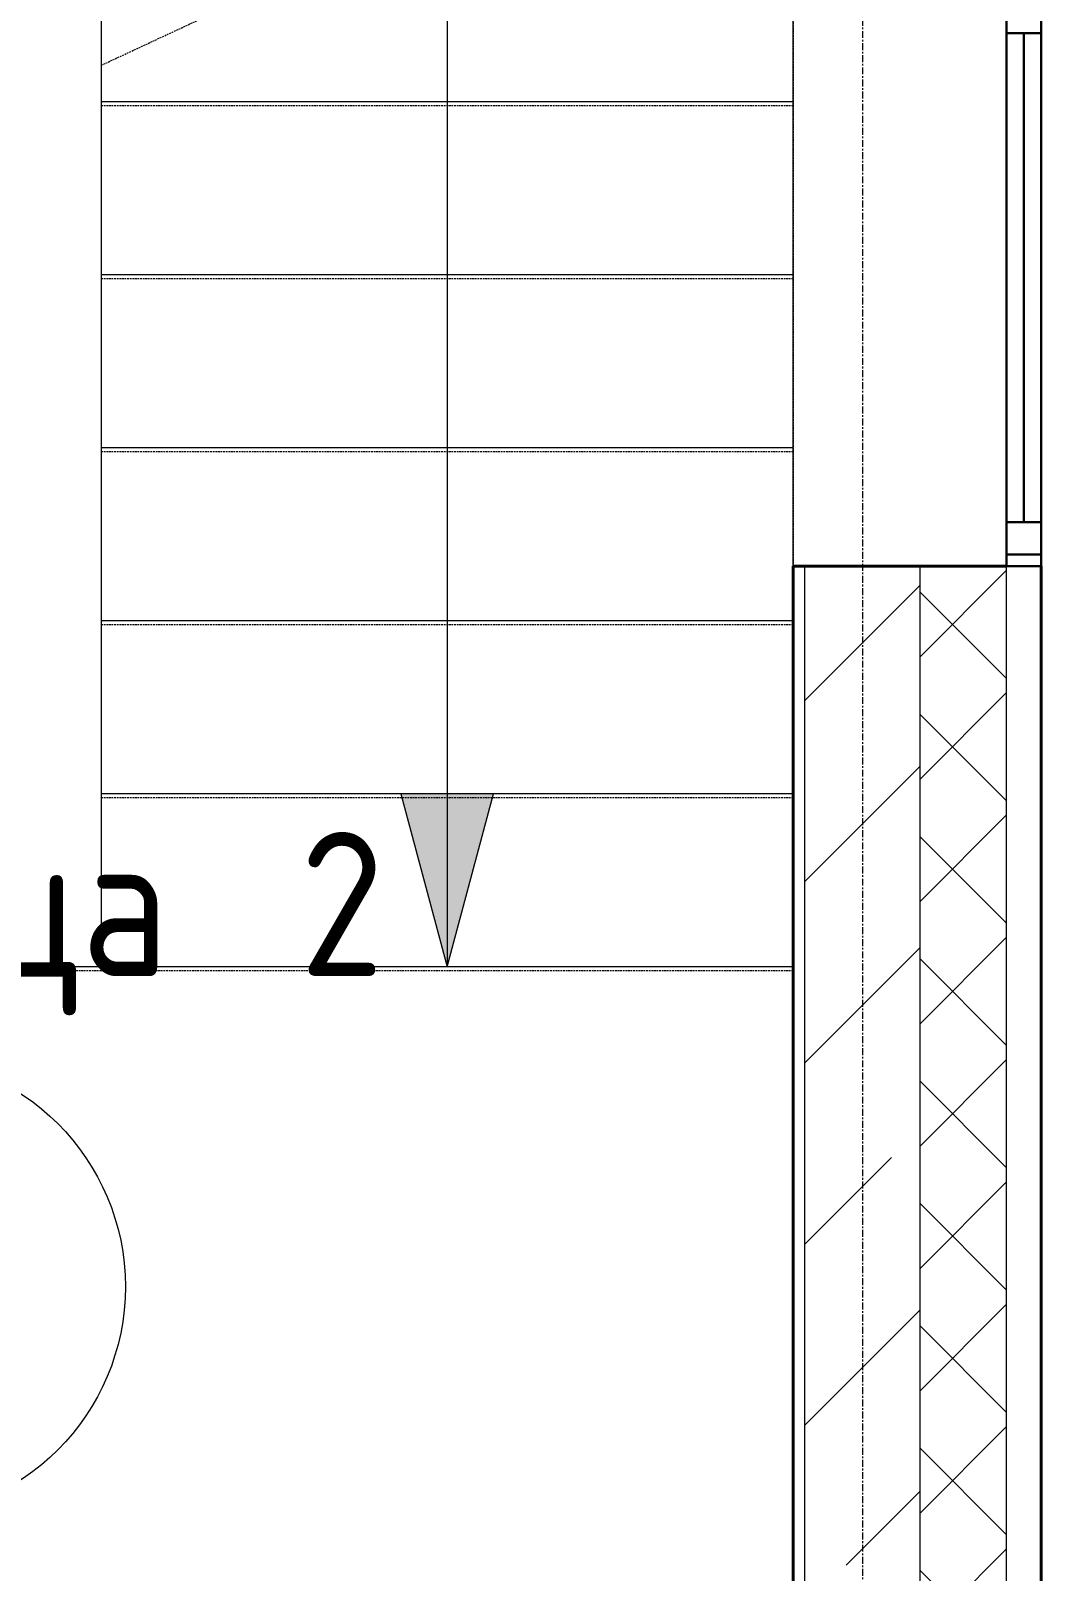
# Model space of a CAD drawing. Header units: millimetres. Extents: x -32954 to 151739, y -65671 to 56243.
# Drawn here: x -1492 to 260, y -62071 to -59400 of the extents above; entities that cross this region are included whole.
import ezdxf

# ---------------------------------------------------------------- set-up
doc = ezdxf.new("R2010")
doc.units = ezdxf.units.MM
doc.linetypes.add('ADSK_Линия сетки', pattern=[21, 12, -3, 3, -3])
doc.linetypes.add('ADSK_Сверху', pattern=[4.5, 3, -1.5])
for name, color, linetype, lineweight in [('Каркас_Импост', 7, 'Continuous', 30), ('Лестницы', 7, 'Continuous', 18), ('Марки помещений', 7, 'Continuous', 18), ('Монтажный зазор', 7, 'Continuous', 30), ('Окна', 7, 'Continuous', 18), ('Оси', 7, 'Continuous', 9), ('Остекление', 7, 'Continuous', 30), ('Стены', 7, 'Continuous', 18), ('Стены разрез', 7, 'Continuous', 40), ('Стены штриховка', 7, 'Continuous', 18), ('Стрелки вверх', 7, 'Continuous', 18)]:
    doc.layers.add(name, color=color, linetype=linetype, lineweight=lineweight)
doc.styles.add('GOST Common', font='GOST_Common.ttf', dxfattribs={"width": 0.9, "height": 250})

# ---------------------------------------------------------------- blocks, each defined once
blk = doc.blocks.new('окна_rehau_однопольное - 960х960 _левое открывание_-740038-В_АР_ПЭ_03 Этаж')
at = {"layer": 'Каркас_Импост', "lineweight": 30}
for p, q in [((-500, 155), (-500, 215)), ((-500, 215), (-424, 215)), ((-424, 215), (-424, 155)), ((424, 215), (424, 155)), ((500, 215), (424, 215)), ((500, 155), (500, 215)), ((-424, 155), (-500, 155)), ((424, 155), (500, 155))]:
    blk.add_line(p, q, dxfattribs=at)
at = {"layer": 'Каркас_Импост'}
for p, q in [((-500, 215), (-500, 155)), ((-424, 215), (-500, 215)), ((-424, 215), (424, 215)), ((500, 215), (424, 215)), ((500, 155), (500, 215)), ((-500, 155), (-424, 155)), ((424, 155), (-424, 155)), ((424, 155), (500, 155))]:
    blk.add_line(p, q, dxfattribs=at)
at = {"layer": 'Монтажный зазор'}
for p, q in [((-480, 155), (-480, 215)), ((480, 155), (480, 215))]:
    blk.add_line(p, q, dxfattribs=at)
at = {"layer": 'Остекление'}
blk.add_line((-424, 185), (424, 185), dxfattribs=at)
blk = doc.blocks.new('ADSK_Марка_Помещение_2_ГОСТ21-501-2011 - Имя и Категория-86712-В_АР_ПЭ_03 Этаж')
at = {"layer": 'Марки помещений'}
blk.add_circle((0, 0), 4, dxfattribs=at)

msp = doc.modelspace()

# ---------------------------------------------------------------- hatches: boundary and pattern name
at = {"layer": 'Стены разрез', "lineweight": 9}
h = msp.add_hatch(dxfattribs=at)
h.set_pattern_fill('FP_2', color=256, style=0, pattern_type=2)
h.set_pattern_definition([(45, (-1e-11, -50353.1), (-314.309, 314.309), []), (45, (314.3, -50353.1), (-314.309, 314.309), [555.625, -111.125, 3.353, -107.772])])
h.paths.add_polyline_path([(-113.9, -62448.1), (50, -62448.1), (50, -60328.1), (-150, -60328.1), (-150, -62448.1)])
h.paths.add_polyline_path([(-150, -59328.1), (50, -59328.1), (50, -55878.1), (-150, -55878.1), (-150, -58951.9)])
h = msp.add_hatch(dxfattribs=at)
h.set_pattern_fill('FP_1', color=256, style=0, pattern_type=2)
h.set_pattern_definition([(45, (-1e-11, -50353.12), (-106.066, 106.066), []), (135, (-1e-11, -50353.12), (-106.066, -106.066), [])])
h.paths.add_polyline_path([(200, -62598.1), (200, -60328.1), (50, -60328.1), (50, -62598.1)])
h.paths.add_polyline_path([(50, -59328.1), (200, -59328.1), (200, -55878.1), (50, -55878.1)])
at = {"layer": 'Стрелки вверх'}
msp.add_hatch(color=256, dxfattribs=at).paths.add_polyline_path([(-770, -61023.1), (-689.6, -60723.1), (-850.4, -60723.1)])

# ---------------------------------------------------------------- linework, layer by layer
at = {"layer": 'Лестницы', "linetype": 'ADSK_Сверху'}
for p, q in [((-170, -58993.4), (-170, -61029.9)), ((-1370, -59459.7), (-883.3, -59232.7)), ((-1370, -59459.7), (-1370, -61029.9)), ((-170, -59523.1), (-1370, -59523.1)), ((-170, -59529.9), (-1370, -59529.9)), ((-170, -59529.9), (-1370, -59529.9)), ((-170, -59823.1), (-1370, -59823.1)), ((-170, -59829.9), (-1370, -59829.9)), ((-170, -59829.9), (-1370, -59829.9)), ((-170, -60123.1), (-1370, -60123.1)), ((-170, -60129.9), (-1370, -60129.9)), ((-170, -60129.9), (-1370, -60129.9)), ((-170, -60423.1), (-1370, -60423.1)), ((-170, -60429.9), (-1370, -60429.9)), ((-170, -60429.9), (-1370, -60429.9)), ((-170, -60723.1), (-1370, -60723.1)), ((-170, -60729.9), (-1370, -60729.9)), ((-170, -60729.9), (-1370, -60729.9)), ((-1370, -61029.9), (-1573.9, -61029.9)), ((-170, -61023.1), (-1370, -61023.1)), ((-170, -61029.9), (-1370, -61029.9)), ((-170, -61029.9), (-1370, -61029.9)), ((-170, -62223.1), (-170, -61029.9))]:
    msp.add_line(p, q, dxfattribs=at)
at = {"layer": 'Лестницы'}
for p, q in [((-1370, -59223.1), (-1370, -59523.1)), ((-1370, -59523.1), (-1370, -59823.1)), ((-170, -59523.1), (-1370, -59523.1)), ((-1370, -59823.1), (-1370, -60123.1)), ((-170, -59823.1), (-1370, -59823.1)), ((-1370, -60123.1), (-1370, -60423.1)), ((-170, -60123.1), (-1370, -60123.1)), ((-1370, -60423.1), (-1370, -60723.1)), ((-170, -60423.1), (-1370, -60423.1)), ((-1370, -60723.1), (-1370, -61023.1)), ((-170, -60723.1), (-1370, -60723.1)), ((-1370, -61023.1), (-1573.9, -61023.1)), ((-170, -61023.1), (-1370, -61023.1))]:
    msp.add_line(p, q, dxfattribs=at)
at = {"layer": 'Оси', "linetype": 'ADSK_Линия сетки'}
msp.add_line((-50, -46065.3), (-50, -64853.1), dxfattribs=at)
at = {"layer": 'Стены'}
msp.add_line((-170, -60328.1), (-170, -59328.1), dxfattribs=at)
at = {"layer": 'Стены разрез'}
for p, q in [((-170, -60328.1), (-170, -62228.1)), ((200, -60328.1), (-170, -60328.1)), ((260, -62658.1), (260, -60328.1))]:
    msp.add_line(p, q, dxfattribs=at)
at = {"layer": 'Стены штриховка'}
for p, q in [((-150, -62248.1), (-150, -60328.1)), ((50, -62448.1), (50, -60328.1)), ((200, -62598.1), (200, -60328.1))]:
    msp.add_line(p, q, dxfattribs=at)
at = {"layer": 'Стрелки вверх'}
for p, q in [((-770, -59223.1), (-770, -59523.1)), ((-770, -59523.1), (-770, -59823.1)), ((-770, -59823.1), (-770, -60123.1)), ((-770, -60123.1), (-770, -60423.1)), ((-770, -60423.1), (-770, -60723.1)), ((-689.6, -60723.1), (-850.4, -60723.1)), ((-850.4, -60723.1), (-770, -61023.1)), ((-770, -60723.1), (-770, -61023.1)), ((-770, -61023.1), (-689.6, -60723.1))]:
    msp.add_line(p, q, dxfattribs=at)

# ---------------------------------------------------------------- block references
at = {"layer": 'Марки помещений', "xscale": 99.99999999999993, "yscale": 99.99999999999993, "zscale": 99.99999999999993}
msp.add_blockref('ADSK_Марка_Помещение_2_ГОСТ21-501-2011 - Имя и Категория-86712-В_АР_ПЭ_03 Этаж', (-1728.1, -61577.9), dxfattribs=at)
at = {"layer": 'Окна', "rotation": 269.9999999999999}
msp.add_blockref('окна_rehau_однопольное - 960х960 _левое открывание_-740038-В_АР_ПЭ_03 Этаж', (45, -59828.1), dxfattribs=at)

# ---------------------------------------------------------------- texts
at = {"layer": 'Марки помещений', "lineweight": 9, "char_height": 250, "attachment_point": 1, "style": 'GOST Common'}
for s, insert, width in [('Лестница', (-2525.7, -60789.2), 1652.278), (' 2', (-1162.4, -60789.2), 288.608)]:
    msp.add_mtext(s, dxfattribs=dict(at, insert=insert, width=width))

doc.saveas('drawing.dxf')
